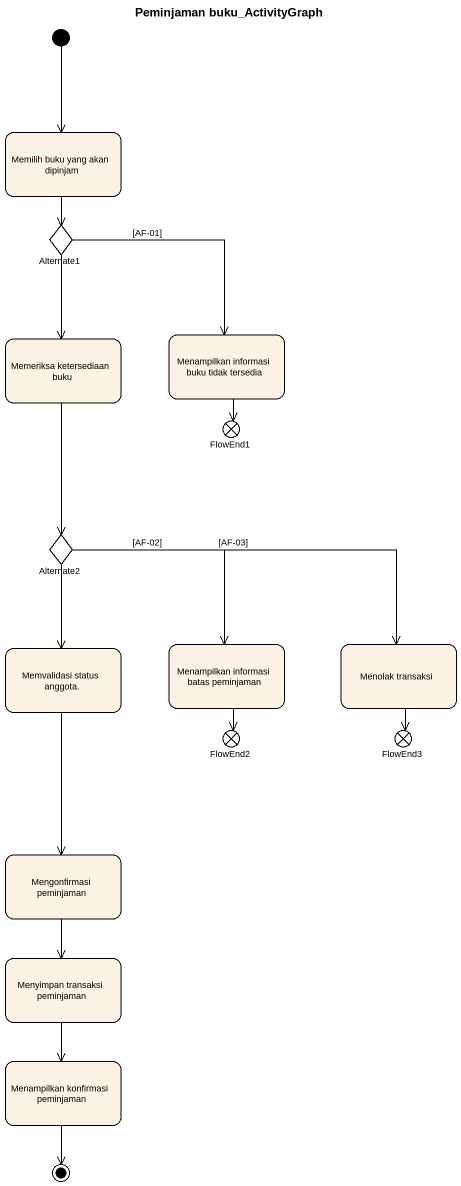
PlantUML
@startuml
title Peminjaman buku_ActivityGraph
hide empty description
state "Memilih buku yang akan dipinjam" as Memilih_buku_yang_akan
state Alternate1 <<choice>>
state "Memeriksa ketersediaan buku" as Memeriksa_ketersediaan_buku
state "Menampilkan informasi buku tidak tersedia" as Menampilkan_informasi_buku
state FlowEnd1 <<end>>
state Alternate2 <<choice>>
state "Memvalidasi status anggota." as Memvalidasi_status_anggota
state "Menampilkan informasi batas peminjaman" as Menampilkan_informasi_batas
state "Menolak transaksi" as Menolak_transaksi
state FlowEnd2 <<end>>
state FlowEnd3 <<end>>
state "Mengonfirmasi peminjaman" as Mengonfirmasi_peminjaman
state "Menyimpan transaksi peminjaman" as Menyimpan_transaksi
state "Menampilkan konfirmasi peminjaman" as Menampilkan_konfirmasi
[*] --> Memilih_buku_yang_akan
Memilih_buku_yang_akan --> Alternate1
Alternate1 --> Memeriksa_ketersediaan_buku
Alternate1 --> Menampilkan_informasi_buku : [AF-01]
Memeriksa_ketersediaan_buku --> Alternate2
Menampilkan_informasi_buku --> FlowEnd1
Alternate2 --> Memvalidasi_status_anggota
Alternate2 --> Menampilkan_informasi_batas : [AF-02]
Alternate2 -right-> Menolak_transaksi : [AF-03]
Memvalidasi_status_anggota --> Mengonfirmasi_peminjaman
Menampilkan_informasi_batas --> FlowEnd2
Menolak_transaksi --> FlowEnd3
Mengonfirmasi_peminjaman --> Menyimpan_transaksi
Menyimpan_transaksi --> Menampilkan_konfirmasi
Menampilkan_konfirmasi --> [*]
@enduml
